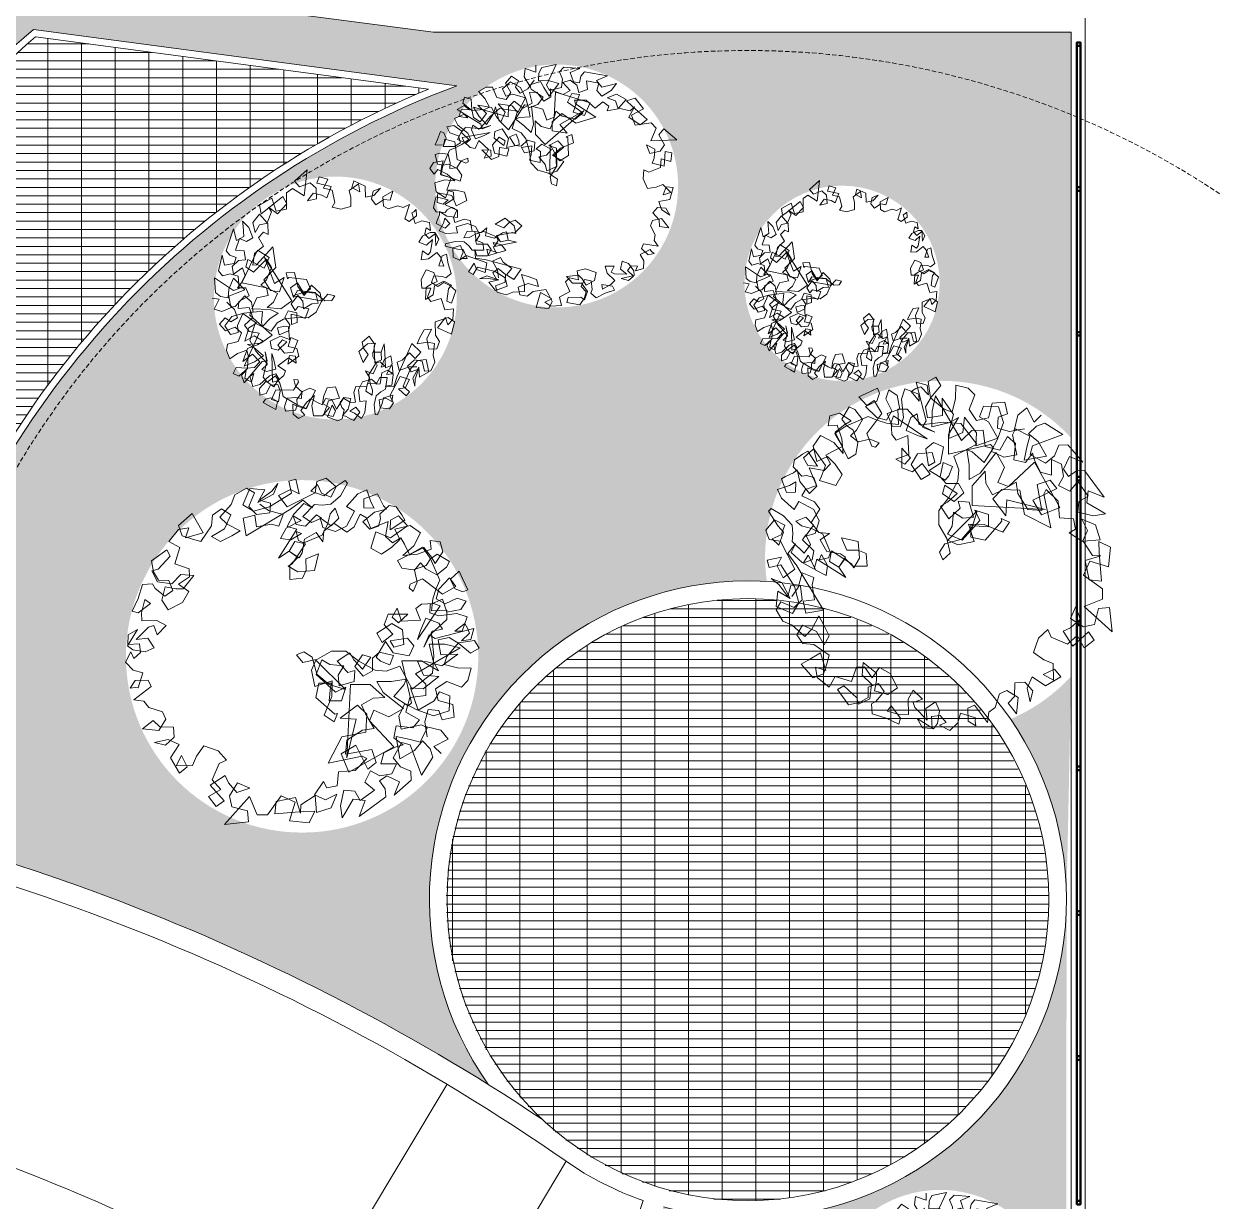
# Model space of a CAD drawing. Header units: millimetres. Extents: x 8265 to 78888, y 1905 to 34251.
# Drawn here: x 37852 to 39532, y 21645 to 23307 of the extents above; entities that cross this region are included whole.
import ezdxf

# ---------------------------------------------------------------- set-up
doc = ezdxf.new("R2010")
doc.units = ezdxf.units.MM
doc.linetypes.add('HIDDEN', pattern=[9.524999999999999, 6.35, -3.175])
for name, color, linetype, lineweight in [('420_MURATURE_001-AM_0', 4, 'Continuous', 0), ('430_TAVOLATI_001-AM_0', 3, 'Continuous', 0), ('440_ALTRI_ELEMENTI_001-AM_0', 31, 'Continuous', 50), ('443_GRIGLIE_AERAZIONE_001-AM_0', 6, 'Continuous', 0), ('448_RAMPE_SCALE_ASCENS_001-AM_0', 216, 'Continuous', 0), ('454_PROIEZIONI_001-AM_0', 61, 'HIDDEN', 0), ('475_VERDE_001-AM_0', 96, 'Continuous', 0), ('478_PIANTUMAZIONI_001-AM_0', 92, 'Continuous', 0)]:
    doc.layers.add(name, color=color, linetype=linetype, lineweight=lineweight)
doc.styles.get("Standard").update_dxf_attribs({"font": 'isocp.shx'})

# ---------------------------------------------------------------- blocks, each defined once
blk = doc.blocks.new('LCSHDP12')
at = {"color": 0}
blk.add_lwpolyline([(0.2050722057878352, -0.4468747459223332), (0.1975145578521072, -0.4191817944680752), (0.2428604659014427, -0.421699333624922), (0.237822028494966, -0.3889713008956929), (0.2050722057878352, -0.3587608073233106), (0.1949953391488689, -0.3864537587775684), (0.2101106431943119, -0.3461731026552438), (0.2353028138787212, -0.3209976903578326), (0.2604949845631305, -0.3386204792621482), (0.2554565512436474, -0.3663134307164061), (0.2882063739507781, -0.3763835932663484), (0.3033216779962211, -0.3436555605371194), (0.2730910699053352, -0.313445066964737), (0.283167940631295, -0.2807170342355079), (0.320956196657909, -0.2781994921173835), (0.3486675860455566, -0.313445066964737), (0.3738597567299659, -0.3058924435716414), (0.3990519274143752, -0.2807170342355079), (0.3663021047072444, -0.2605767032130679), (0.3385907153195968, -0.23288375175881), (0.3562252380682781, -0.2177785049726188), (0.4040903607338584, -0.2001557190295809), (0.446917054166949, -0.2177785049726188), (0.446917054166949, -0.24295391727003), (0.4192056647793014, -0.24295391727003), (0.4040903607338584, -0.2026732581864276), (0.3889750607754089, -0.1749803067321697), (0.3587444526845229, -0.1649101441822274), (0.34362914863908, -0.2051908003045521), (0.3864558420721706, -0.2278486704838388), (0.3310330632968753, -0.23288375175881), (0.3008024592929828, -0.2026732581864276), (0.2781295032248183, -0.1875680143615142), (0.2730910699053352, -0.2303662126019633), (0.3083601113157043, -0.2555416219380968), (0.252937332540409, -0.2630942453311924), (0.2227067285365165, -0.24295391727003), (0.2101106431943119, -0.3084099856897659), (0.2630142032663688, -0.3084099856897659), (0.2882063739507781, -0.2933047389035747), (0.3083601113157043, -0.3184801482397082), (0.2856871552475398, -0.3537257260483394), (0.2403412471982043, -0.3436555605371194), (0.2075914244910735, -0.3058924435716414), (0.1874376871261474, -0.2731644108424124), (0.1546878644190166, -0.2958222810216991), (0.1420917790768119, -0.3310678558690526), (0.1975145578521072, -0.3486906418120905), (0.2075914244910735, -0.3637958885982817), (0.1698031684644596, -0.3889713008956929), (0.1496494310995334, -0.3688309728345306), (0.1194188230086475, -0.3411380184189949), (0.09674587102747648, -0.4015590055637596), (0.1446109936930568, -0.4015590055637596), (0.1773608204871811, -0.3889713008956929), (0.1849184684229091, -0.4191817944680752), (0.1798800351034259, -0.4443572038042087), (0.1269764750313689, -0.4720501552584666), (0.1420917790768119, -0.3814186775025973), (0.1244572604151241, -0.3637958885982817), (0.08163056698203348, -0.3889713008956929), (0.08666900030151665, -0.421699333624922), (0.1068227376664428, -0.4468747459223332), (0.09422665232423814, -0.4695326161016199), (0.03124622561321486, -0.4821203207696866), (0.06399604832034567, -0.4569449084722754), (0.04132309225218118, -0.4242168757430464), (0.01613092156777187, -0.4267344178611708), (0.01865013618401671, -0.4544273693154288), (0.00857326954505038, -0.474567697376591), (-0.08463776525685889, -0.4846378628878111), (-0.04684950923024491, -0.4544273693154288), (-0.07456089453089906, -0.4342870382929886), (-0.1098299359412682, -0.4544273693154288), (-0.127464454602956, -0.464497531865371), (-0.1148683692607514, -0.431769499136142), (-0.08463776525685889, -0.3990414634456352), (-0.05944559457244956, -0.4166642523499508), (-0.05944559457244956, -0.4468747459223332), (-0.009061249116637441, -0.4418396616860842), (-0.0216573344588421, -0.4091116289568552), (0.00857326954505038, -0.3889713008956929), (0.02368857359049337, -0.4141467102318264), (0.05643839629762417, -0.4267344178611708), (0.08163056698203348, -0.4091116289568552), (0.04384231095541952, -0.3864537587775684), (0.0665152629365905, -0.3637958885982817), (0.1017843043469596, -0.3663134307164061), (0.1244572604151241, -0.3713485119913773), (0.111861170985926, -0.3411380184189949), (0.1345341270540905, -0.3159626090828614), (0.1723223830807044, -0.3436555605371194), (0.2000337724683521, -0.3335853950258993), (0.1773608204871811, -0.2958222810216991), (0.2075914244910735, -0.2656117874493168), (0.2504181179241642, -0.2832345733923546), (0.2655334178826137, -0.2555416219380968), (0.2554565512436474, -0.2152609658157721), (0.4015711461176136, -0.2152609658157721), (0.3688213234104827, -0.1850504722433897), (0.3310330632968753, -0.162392602064103), (0.3159177633384258, -0.2127434236976476), (0.3159177633384258, -0.2404363751519056), (0.2882063739507781, -0.1926030956364853), (0.2403412471982043, -0.1649101441822274), (0.2050722057878352, -0.2807170342355079), (0.1924761204456306, -0.2832345733923546), (0.1698031684644596, -0.2404363751519056), (0.2126298578105567, -0.2253311283657144), (0.2252259431527614, -0.2152609658157721), (0.1849184684229091, -0.2001557190295809), (0.1496494310995334, -0.1800153909684186), (0.1496494310995334, -0.2152609658157721), (0.1773608204871811, -0.2832345733923546), (0.1294956937346073, -0.2832345733923546), (0.1017843043469596, -0.2454714593881545), (0.07659213366255033, -0.2656117874493168), (0.0992650856437213, -0.3637958885982817), (-0.04684950923024491, -0.361278349441435), (-0.03929185720752341, -0.3058924435716414), (0.00857326954505038, -0.3058924435716414), (0.003534836225567215, -0.3814186775025973), (0.0337654402294597, -0.3763835932663484), (0.04132309225218118, -0.3386204792621482), (-0.02921498648156359, -0.313445066964737), (-0.006542034500392607, -0.2807170342355079), (0.04636152557166435, -0.2781994921173835), (0.07659213366255033, -0.2907871967854502), (0.07659213366255033, -0.24295391727003), (0.07911134827879515, -0.2152609658157721), (0.1168996083924026, -0.2152609658157721), (0.1471302123962951, -0.2303662126019633), (0.1294956937346073, -0.1774978488502942), (0.08163056698203348, -0.1498048973960363), (-0.03173420518480192, -0.323515232475957), (0.04636152557166435, -0.24295391727003), (0.00857326954505038, -0.2177785049726188), (0.06903448163982882, -0.2102258815795232), (0.07911134827879515, -0.2454714593881545), (0.05139996297814101, -0.2882696576286035), (-0.0140996865231141, -0.2656117874493168), (-0.08463776525685889, -0.3109275278078903), (0.00857326954505038, -0.3411380184189949), (0.01613092156777187, -0.3537257260483394), (-0.02921498648156359, -0.3663134307164061), (-0.07204167991465422, -0.3461731026552438), (-0.09471463189582521, -0.3789011353844728), (-0.1224260212834729, -0.3688309728345306), (-0.1224260212834729, -0.3486906418120905), (-0.1627334960133252, -0.3688309728345306), (-0.142579758648399, -0.3965239242887885), (-0.1073107213250234, -0.3990414634456352), (-0.1400605440321542, -0.4242168757430464), (-0.1828872333782513, -0.4141467102318264), (-0.1627334960133252, -0.3713485119913773), (-0.2105986227658989, -0.3738660541095017), (-0.2231947081081036, -0.394006382170664), (-0.2131178414691373, -0.3486906418120905), (-0.2660214015411942, -0.3310678558690526), (-0.2861751389061204, -0.3587608073233106), (-0.2131178414691373, -0.394006382170664), (-0.1854064520814896, -0.4091116289568552), (-0.2156370560853821, -0.4292519570180175), (-0.2609829641347176, -0.3965239242887885), (-0.2206754894048653, -0.3587608073233106), (-0.2458676641762681, -0.323515232475957), (-0.306328872184053, -0.351208183930215), (-0.3315210469554559, -0.3361029371440238), (-0.3239633949327343, -0.2807170342355079), (-0.4247320817573651, -0.313445066964737), (-0.3617516509593483, -0.3411380184189949), (-0.3491555656171437, -0.313445066964737), (-0.3819053883242745, -0.2807170342355079), (-0.3718285216853082, -0.2505065406631256), (-0.3340402615717007, -0.2303662126019633), (-0.3113673095905297, -0.2605767032130679), (-0.3491555656171437, -0.25302408278125), (-0.3567132176398651, -0.2177785049726188), (-0.3541939989366268, -0.1951206377546098), (-0.4045783443924389, -0.1976381769114565), (-0.3919822590502343, -0.2555416219380968), (-0.4196936443508885, -0.2580591640562212), (-0.4247320817573651, -0.2228135892088677), (-0.3844246070275128, -0.2228135892088677), (-0.3919822590502343, -0.1875680143615142), (-0.351674784320382, -0.1573575207891318), (-0.3290018282522175, -0.1598750599459785), (-0.336559480274939, -0.124629485098625), (-0.3642708696625866, -0.09190145236939598), (-0.3970206923697175, -0.1070066991555872), (-0.4196936443508885, -0.124629485098625), (-0.4600011190807408, -0.1019716149193383), (-0.4322897296930931, -0.08434882897630039), (-0.4348089483963314, -0.1195944038236539), (-0.4625203377839791, -0.124629485098625), (-0.4625203377839791, -0.07427866346508036), (-0.4222128630541268, -0.05413833540391804), (-0.4423666004190529, -0.02644538394966013), (-0.4801548564456669, -0.0138576792815934), (-0.4574819044644959, -0.03651554649960242), (-0.4247320817573651, -0.02896292310650683), (-0.4121359964151605, -0.003787513770373365), (-0.4448858191222912, 0.01635281429078896), (-0.4524434670580192, 0.04152822658820016), (-0.4902317271716267, 0.03649314235195128), (-0.4524434670580192, 0.008800190897693367), (-0.4196936443508885, 0.02642297980200899), (-0.4171744297346436, 0.04908084998129576), (-0.4448858191222912, 0.0792913435536781), (-0.4474050337385361, 0.1019492107716871), (-0.4700779898067006, 0.1195719996760028), (-0.4096167777119221, 0.1271246230690983), (-0.4070975590086838, 0.1472649511302607), (-0.4398473817158146, 0.1648877400345763), (-0.4625203377839791, 0.1523000324052318), (-0.4499242524417744, 0.1472649511302607), (-0.4423666004190529, 0.1422298698552895), (-0.4096167777119221, 0.1724403634276719), (-0.4297705150768483, 0.1925806914888342), (-0.4373281670995698, 0.2227911850612165), (-0.4096167777119221, 0.2404139710042544), (-0.4121359964151605, 0.2202736429430921), (-0.3869438216437576, 0.2253087242180632), (-0.3768669550047913, 0.24796659439735), (-0.4070975590086838, 0.2630718411835412), (-0.3919822590502343, 0.2857297113628279), (-0.3617516509593483, 0.2857297113628279), (-0.4096167777119221, 0.2605543020266945), (-0.4020591256892006, 0.2429315131223789), (-0.374347736301553, 0.2202736429430921), (-0.3466363469139053, 0.2177561008249677), (-0.3491555656171437, 0.2504841365154745), (-0.3793861696210362, 0.2630718411835412), (-0.3315210469554559, 0.2756595458516079), (-0.3164057429100128, 0.2731420066947612), (-0.321444176229496, 0.2454490552405033), (-0.2861751389061204, 0.2555192177904456), (-0.3012904388645699, 0.2806946300878568), (-0.3390786989781773, 0.3008349581490191), (-0.3290018282522175, 0.3209752862101815), (-0.3012904388645699, 0.3486682376644394), (-0.2937327868418484, 0.3310454517214015), (-0.336559480274939, 0.3260103674851526), (-0.3491555656171437, 0.3385980751144971), (-0.3164057429100128, 0.3612559452937839), (-0.2861751389061204, 0.3889488967480417), (-0.2609829641347176, 0.376361192079975), (-0.2609829641347176, 0.3612559452937839), (-0.2483868787925129, 0.328527909603277), (-0.2206754894048653, 0.3310454517214015), (-0.2156370560853821, 0.3612559452937839), (-0.2408292267697914, 0.376361192079975), (-0.2408292267697914, 0.4040541435342329), (-0.2307523601308251, 0.4342646371066153), (-0.1778488000587681, 0.4392997183815864), (-0.1778488000587681, 0.4191593903204241), (-0.2257139268113419, 0.4040541435342329), (-0.2433484454730298, 0.4090892248092041), (-0.2458676641762681, 0.3738436499618505), (-0.2131178414691373, 0.3486682376644394), (-0.1778488000587681, 0.3587384031756594), (-0.1476181919678822, 0.3385980751144971), (-0.1929641041042111, 0.3209752862101815), (-0.2105986227658989, 0.3310454517214015), (-0.2332715788340634, 0.3511857797825638), (-0.2609829641347176, 0.3234928283283059), (-0.2584637495184727, 0.2907647926377991), (-0.2131178414691373, 0.2882472534809524), (-0.1828872333782513, 0.3058700394239903), (-0.1980025374236943, 0.3385980751144971), (-0.1602142813970803, 0.3411156142713438), (-0.1501374106711205, 0.3612559452937839), (-0.1778488000587681, 0.3939839780230129), (-0.142579758648399, 0.4267120137135197), (-0.1602142813970803, 0.4569225043246243), (-0.119906806667228, 0.4720277511108155), (-0.09219541727958037, 0.4619575885608732), (-0.1148683692607514, 0.4418172575384331), (-0.06448402789193274, 0.4292295528703664), (-0.06448402789193274, 0.4695102119539687), (-0.06448402789193274, 0.4921680821332555), (-0.1148683692607514, 0.4820979166220355), (-0.119906806667228, 0.4518874230496531), (-0.09975306930230186, 0.4292295528703664), (-0.08211854655362055, 0.4116067669273285), (-0.03425342388804025, 0.4342646371066153), (-0.01661890113935894, 0.4594400464427487), (0.01361170286453354, 0.4619575885608732), (0.02872700690997653, 0.4342646371066153), (-0.006542034500392607, 0.4090892248092041), (-0.04936872384648974, 0.4090892248092041), (-0.03425342388804025, 0.3839138125117929), (0.001015617522328886, 0.3813962733549461), (0.02872700690997653, 0.3813962733549461), (0.00605405084181205, 0.4166418482022997), (-0.001503597093915949, 0.4443347996565576), (0.04384231095541952, 0.4594400464427487), (0.0665152629365905, 0.4770628353470643), (0.104303523050198, 0.4770628353470643), (0.1168996083924026, 0.4544049651677776), (0.08414978568527182, 0.4292295528703664), (0.09170743362099981, 0.399019059297984), (0.1269764750313689, 0.3839138125117929), (0.1420917790768119, 0.4065716826910796), (0.1194188230086475, 0.4292295528703664), (0.1622455164417381, 0.4342646371066153), (0.1874376871261474, 0.4443347996565576), (0.1622455164417381, 0.4241944715953953), (0.111861170985926, 0.4267120137135197), (0.1471302123962951, 0.446852341774682), (0.111861170985926, 0.4720277511108155), (0.07155370034306716, 0.4418172575384331), (0.08918821900475499, 0.4116067669273285), (0.1345341270540905, 0.399019059297984), (0.2075914244910735, 0.4015366014161085), (0.2176682911300399, 0.4342646371066153), (0.237822028494966, 0.4292295528703664), (0.2252259431527614, 0.3889488967480417), (0.2101106431943119, 0.4116067669273285), (0.1723223830807044, 0.4141243060841752), (0.1773608204871811, 0.3738436499618505), (0.2655334178826137, 0.3688085686868794), (0.2856871552475398, 0.3939839780230129), (0.3133985446351875, 0.3889488967480417), (0.3259946299773921, 0.3537033219006883), (0.2982832405897445, 0.3360805329963726), (0.2806487219280567, 0.3587384031756594), (0.283167940631295, 0.3864313546299173), (0.2579757658598922, 0.3788787312368217), (0.283167940631295, 0.3486682376644394), (0.305840892612466, 0.3537033219006883), (0.3562252380682781, 0.3562208610575349), (0.3587444526845229, 0.3461506985075927), (0.3234754112741538, 0.3260103674851526), (0.2882063739507781, 0.3184577470533347), (0.2655334178826137, 0.328527909603277), (0.2478988992209258, 0.3411156142713438), (0.2025529911715904, 0.328527909603277), (0.2151490765137951, 0.3008349581490191), (0.2453796805176875, 0.2983174160308947), (0.237822028494966, 0.3134226628170859), (0.1949953391488689, 0.3008349581490191), (0.1748416017839428, 0.3184577470533347), (0.1798800351034259, 0.3436331563894682), (0.1924761204456306, 0.3209752862101815), (0.1446109936930568, 0.3234928283283059), (0.1168996083924026, 0.3058700394239903), (0.1395725603735736, 0.2882472534809524), (0.1748416017839428, 0.2882472534809524), (0.1647647310579829, 0.3008349581490191), (0.1572070831222549, 0.2756595458516079), (0.1672839497612212, 0.2630718411835412), (0.2227067285365165, 0.2555192177904456), (0.252937332540409, 0.2756595458516079), (0.2730910699053352, 0.295799876874048), (0.2932448072702613, 0.3033525002671436), (0.2882063739507781, 0.2731420066947612), (0.2579757658598922, 0.2655893833016656), (0.2428604659014427, 0.3008349581490191), (0.2353028138787212, 0.2731420066947612), (0.2604949845631305, 0.2454490552405033), (0.2957640259734997, 0.2429315131223789), (0.336071500703352, 0.2681069224585123), (0.3234754112741538, 0.2907647926377991), (0.3688213234104827, 0.3058700394239903), (0.3965327087111369, 0.3033525002671436), (0.3889750607754089, 0.2681069224585123), (0.3889750607754089, 0.24796659439735), (0.3637828860040061, 0.2630718411835412), (0.3763789754332043, 0.2857297113628279), (0.416686446076063, 0.2781770879697323), (0.416686446076063, 0.2655893833016656), (0.4141672314598182, 0.2404139710042544), (0.416686446076063, 0.2278262663361877), (0.3839366233689323, 0.2378964318474077), (0.3411099340228351, 0.2303438084543121), (0.3486675860455566, 0.2026508570000542), (0.3738597567299659, 0.1976157727638053), (0.3889750607754089, 0.2127210195499965), (0.3940134940948921, 0.2253087242180632), (0.4292825355052612, 0.2328613476111588), (0.4443978354637107, 0.2202736429430921), (0.446917054166949, 0.1925806914888342), (0.446917054166949, 0.1749579025845186), (0.3965327087111369, 0.1724403634276719), (0.4116480127565799, 0.1950982336069586), (0.4368401834409892, 0.1950982336069586), (0.4418786208474659, 0.1699228213095474), (0.4443978354637107, 0.1573351166414807), (0.3864558420721706, 0.1523000324052318), (0.3663021047072444, 0.177475444702643), (0.3587444526845229, 0.187545610213863), (0.3234754112741538, 0.1548175745233563), (0.3411099340228351, 0.1246070809509739), (0.3763789754332043, 0.1271246230690983), (0.4066095794370967, 0.1346772464621939), (0.409128798140335, 0.167405279191423), (0.4519554874864322, 0.1548175745233563), (0.4670707915318752, 0.1220895417941272), (0.431801750121506, 0.09943167161484043), (0.3914942753916537, 0.09187904822174484), (0.4292825355052612, 0.07425625931742921), (0.46959000614812, 0.06670363592433363), (0.4796668768740798, 0.0893615061036204), (0.5023398329422443, 0.07173872016058253), (0.4947821809195228, 0.04404576574504687), (0.4595131395091537, 0.02642297980200899), (0.4595131395091537, 0.04656330786317131), (0.4544747061896705, 0.0818088827105248), (0.3713405380267276, 0.0868439669467737), (0.3713405380267276, 0.06166855464936249), (0.3965327087111369, 0.04152822658820016), (0.4343209688247444, 0.03397560319510458), (0.4544747061896705, 0.04404576574504687), (0.4771476581708415, 0.04656330786317131), (0.4973013955357676, 0.01131773301581781), (0.4821860955773182, 0.001247567504597779), (0.446917054166949, -0.003787513770373365), (0.4292825355052612, 0.02642297980200899), (0.4242440980987846, 0.04908084998129576), (0.3990519274143752, 0.03901068447007572), (0.3889750607754089, 0.006282651740846667), (0.3663021047072444, -0.01134013716346895), (0.3612636713877613, 0.003765109622722223), (0.3688213234104827, 0.01131773301581781), (0.4066095794370967, 0.006282651740846667), (0.4343209688247444, -0.05917341667888919), (0.4771476581708415, -0.05917341667888919), (0.4746284435545967, -0.03399800734275572), (0.5073782662617274, -0.02644538394966013), (0.5048590475584891, -0.04910325412894689), (0.5023398329422443, -0.08434882897630039), (0.4872245288968013, -0.08183128685817595), (0.4721092248513584, -0.06420850091513808), (0.4746284435545967, -0.02896292310650683), (0.431801750121506, -0.04155063073585131), (0.4116480127565799, -0.06169095879701363), (0.4267633168020229, -0.08686636813314709), (0.4645515728286368, -0.08938391025127154), (0.4821860955773182, -0.1095242383124339), (0.4569939208059153, -0.1221119459417783), (0.4192056647793014, -0.1095242383124339), (0.4267633168020229, -0.07176112430823366), (0.3889750607754089, -0.06672604007198478), (0.3763789754332043, -0.08686636813314709), (0.3940134940948921, -0.1070066991555872), (0.4418786208474659, -0.1271470272167495), (0.462032358212392, -0.1498048973960363), (0.4292825355052612, -0.1774978488502942), (0.4116480127565799, -0.1674276833390741), (0.446917054166949, -0.162392602064103), (0.446917054166949, -0.1774978488502942), (0.4443978354637107, -0.1926030956364853), (0.4141672314598182, -0.2001557190295809), (0.4393594021442275, -0.2102258815795232), (0.462032358212392, -0.1875680143615142), (0.3537060193650398, -0.1573575207891318), (0.34362914863908, -0.1397347318848162), (0.3133985446351875, -0.162392602064103), (0.3562252380682781, -0.1346996506098451), (0.3839366233689323, -0.1447698131597873), (0.3839366233689323, -0.124629485098625), (0.3587444526845229, -0.09441899152624268), (0.3285138486806304, -0.1170768617055294), (0.3083601113157043, -0.1346996506098451), (0.4116480127565799, -0.08434882897630039), (0.3990519274143752, -0.06924358219010922), (0.3688213234104827, -0.05413833540391804), (0.3486675860455566, -0.05665587752204249), (0.34362914863908, -0.09190145236939598), (0.2957640259734997, -0.06672604007198478), (0.3033216779962211, -0.02896292310650683), (0.2781295032248183, -0.04406816989269801), (0.2856871552475398, -0.06672604007198478), (0.320956196657909, -0.05917341667888919), (0.2730910699053352, -0.03148046522463128), (0.2478988992209258, -0.0516207932857936), (0.2554565512436474, -0.08686636813314709), (0.2176682911300399, -0.09190145236939598), (0.2176682911300399, -0.06169095879701363), (0.268052636585852, -0.05917341667888919), (0.2856871552475398, -0.08938391025127154), (0.268052636585852, -0.1271470272167495), (0.2403412471982043, -0.1195944038236539), (0.2403412471982043, -0.09945407576249157), (0.2856871552475398, -0.1170768617055294), (0.290725588567023, -0.1447698131597873), (0.2655334178826137, -0.162392602064103), (0.230264380559238, -0.1321821084917206), (0.2277451618559997, -0.09441899152624268), (0.1823992538066642, -0.1195944038236539), (0.1874376871261474, -0.1346996506098451), (0.2050722057878352, -0.1573575207891318), (0.2277451618559997, -0.1397347318848162), (0.1975145578521072, -0.1120417804305583), (0.1723223830807044, -0.1170768617055294), (0.1546878644190166, -0.1472873552779118), (0.1244572604151241, -0.1472873552779118), (0.1168996083924026, -0.1120417804305583), (0.1521686457157783, -0.09441899152624268), (0.1698031684644596, -0.1120417804305583), (0.1320149083508521, -0.1296645693348739), (0.1244572604151241, -0.09441899152624268), (0.1244572604151241, -0.07176112430823366), (0.08163056698203348, -0.07427866346508036), (0.09170743362099981, -0.1170768617055294), (0.111861170985926, -0.1221119459417783), (0.09422665232423814, -0.1472873552779118), (0.05139996297814101, -0.1372171927279695), (0.06399604832034567, -0.1095242383124339), (0.09170743362099981, -0.09441899152624268), (0.05895761091386901, -0.07176112430823366), (0.04636152557166435, -0.04910325412894689), (0.01109248824828871, -0.07679620558320481), (0.0337654402294597, -0.1472873552779118), (0.0665152629365905, -0.1498048973960363), (0.03628465893269802, -0.1774978488502942), (0.00605405084181205, -0.1598750599459785), (0.02872700690997653, -0.1271470272167495), (0.03628465893269802, -0.1195944038236539), (0.00605405084181205, -0.1019716149193383), (-0.0216573344588421, -0.1321821084917206), (0.001015617522328886, -0.2001557190295809), (0.00857326954505038, -0.2026732581864276), (-0.01158046781987577, -0.2177785049726188), (-0.02669577186531876, -0.1875680143615142), (0.01865013618401671, -0.1523224365528829), (0.04132309225218118, -0.1145593225486827), (-0.009061249116637441, -0.1044891570374627), (0.00605405084181205, -0.05917341667888919), (0.03124622561321486, -0.04155063073585131), (0.06147682961710733, -0.1548399786710074), (0.02872700690997653, -0.1195944038236539), (0.01361170286453354, -0.07679620558320481), (0.0262077882067382, -0.02896292310650683), (0.01361170286453354, -0.003787513770373365), (-0.009061249116637441, -0.001269971652248922), (-0.004022815797154277, -0.02896292310650683), (0.03628465893269802, -0.04155063073585131), (0.08163056698203348, -0.04155063073585131), (0.1168996083924026, -0.06169095879701363), (0.1345341270540905, -0.1044891570374627), (0.1622455164417381, -0.1498048973960363), (0.1874376871261474, -0.1674276833390741), (0.2277451618559997, -0.1749803067321697), (0.2252259431527614, -0.2479889985450011), (0.2982832405897445, -0.2379188359950589), (0.3259946299773921, -0.1976381769114565), (0.3511868006618014, -0.1397347318848162), (0.409128798140335, -0.1271470272167495), (0.4217248834825397, -0.1044891570374627), (0.3839366233689323, -0.08434882897630039), (0.4040903607338584, -0.05665587752204249), (0.4267633168020229, -0.03651554649960242), (0.446917054166949, -0.02141030267468898), (0.4544747061896705, 0.04656330786317131), (0.4519554874864322, 0.08432642482864926), (0.409128798140335, 0.08432642482864926), (0.4116480127565799, 0.1170544575578783), (0.4116480127565799, 0.1371947885803184), (0.3839366233689323, 0.1371947885803184), (0.3763789754332043, 0.1623701979164518), (0.4040903607338584, 0.1950982336069586), (0.3511868006618014, 0.2026508570000542), (0.3562252380682781, 0.2353788897292833), (0.3461483673423183, 0.2530016786335989), (0.3133985446351875, 0.2303438084543121), (0.2882063739507781, 0.2278262663361877), (0.268052636585852, 0.2681069224585123), (0.2327835951754829, 0.2630718411835412), (0.2151490765137951, 0.2378964318474077), (0.2126298578105567, 0.2706244645766367), (0.1748416017839428, 0.2706244645766367), (0.1496494310995334, 0.2404139710042544), (0.1345341270540905, 0.2328613476111588), (0.1194188230086475, 0.2630718411835412), (0.1471302123962951, 0.2781770879697323), (0.1698031684644596, 0.2580367599085701), (0.1093419563696811, 0.2278262663361877), (0.09674587102747648, 0.2278262663361877), (0.111861170985926, 0.2001333148819298), (0.1546878644190166, 0.1799929868207674), (0.1874376871261474, 0.2152385616681209), (0.1496494310995334, 0.2202736429430921), (0.1345341270540905, 0.1925806914888342), (0.1143803896891643, 0.177475444702643), (0.08163056698203348, 0.1925806914888342), (0.1017843043469596, 0.2278262663361877), (0.1320149083508521, 0.2353788897292833), (0.1194188230086475, 0.2630718411835412), (0.08414978568527182, 0.2605543020266945), (0.1168996083924026, 0.2781770879697323), (0.1698031684644596, 0.3058700394239903), (0.1496494310995334, 0.3260103674851526), (0.1823992538066642, 0.3461506985075927), (0.2227067285365165, 0.3587384031756594), (0.237822028494966, 0.3360805329963726), (0.2252259431527614, 0.3688085686868794), (0.1823992538066642, 0.3637734844506305), (0.03628465893269802, 0.3612559452937839), (0.05391917759438584, 0.4090892248092041), (0.08666900030151665, 0.399019059297984), (0.074072914959312, 0.3688085686868794), (0.1143803896891643, 0.3537033219006883), (0.1294956937346073, 0.3385980751144971), (0.1572070831222549, 0.3612559452937839), (0.1269764750313689, 0.3914664359048884), (0.1143803896891643, 0.4191593903204241)], dxfattribs=at)
at = {"color": 0, "flags": 1}
for tag, p in [('ITEM', (0.08903579296781051, 0.01158904388116774)), ('SIZE', (0.08372168932357323, -0.03637680957981895))]:
    blk.add_attdef(tag, p, '', height=0.02, dxfattribs=at)

msp = doc.modelspace()

# ---------------------------------------------------------------- hatches: boundary and pattern name
at = {"layer": '443_GRIGLIE_AERAZIONE_001-AM_0'}
h = msp.add_hatch(dxfattribs=at)
h.set_pattern_fill('GRATE', color=253, scale=15, style=0)
h.set_pattern_definition([(0, (35456.60253277129, 18313.83345244208), (0, 11.90625), []), (90, (35456.60253277129, 18313.83345244208), (-47.625, 2.916093880039536e-15), [])])
edge = h.paths.add_edge_path()
edge.add_arc((38899.08322783624, 22047.6127749479), 1260.519716264209, 112.17470409739511, 162.0650271106379, ccw=False)
edge.add_line((38423.32277408776, 23214.90106227878), (37868.15742920746, 23288.76346449886))
edge.add_arc((39034.5907409895, 21934.22444891387), 1787.552129471126, 130.7327069905956, 148.4755016354548)
edge.add_line((37510.85149305673, 22868.86947237788), (37699.81642693484, 22435.77394681668))
h.paths.add_polyline_path([(37130.85148984493, 22499.37270368979), (37130.85148984493, 22264.40978095178), (37169.43793633001, 22259.37270368979), (37644.35148465654, 22259.37270368979), (37644.35148465654, 22499.37270368979)])
h = msp.add_hatch(dxfattribs=at)
h.set_pattern_fill('GRATE', color=253, scale=15, style=0)
h.set_pattern_definition([(0, (35456.60253277129, 18313.83345244208), (0, 11.90625), []), (90, (35456.60253277129, 18313.83345244208), (-47.625, 2.916190190469635e-15), [])])
edge = h.paths.add_edge_path()
edge.add_arc((38873.28474028408, 22070.03767439689), 425.0000000001148, 90, 270)
edge.add_arc((38873.28474028408, 22070.03767439689), 425.0000000001148, 270, 450)
at = {"layer": '475_VERDE_001-AM_0'}
h = msp.add_hatch(dxfattribs=at)
h.set_pattern_fill('AR-SAND', color=256, angle=90, style=0)
h.set_pattern_definition([(127.5, (52719.56720419485, 18313.83345244208), (-48.94132373293424, -1.600031295984043), [0, -38.608, 0, -43.18, 0, -41.275]), (97.49999999999989, (52719.56720419485, 18313.83345244208), (-71.68251005683543, 44.95232831380027), [0, -20.828, 0, -34.79799999999999, 0, -13.335]), (57.49999999999999, (52719.56720419485, 18282.59145244207), (-0.1437184678545643, 79.0992370241458), [0, -12.69999999999996, 0, -45.71999999999983, 0, -59.68999999999983]), (47.5, (52719.56720419485, 18282.59145244207), (-22.29293232572162, 76.35564524722972), [0, -6.35, 0, -29.972, 0, -34.29])])
edge = h.paths.add_edge_path()
edge.add_line((39330.90260549986, 23295.29488761206), (38430.44446884418, 23295.29901558348))
edge.add_line((38430.44446884418, 23295.29901558348), (36898.14770065908, 23495.63151882642))
edge.add_line((36898.14770065908, 23495.63151882642), (36762.25237494715, 22338.65737303999))
edge.add_line((36762.25237494715, 22338.65737303999), (36762.5541171458, 22332.65703145054))
edge.add_line((36762.5541171458, 22332.65703145054), (36760.22081186507, 22312.79193403164))
edge.add_line((36760.22081186507, 22312.79193403164), (37125.85148984493, 22265.06248128063))
edge.add_line((37125.85148984493, 22265.06248128063), (37125.85148984493, 22504.37270368978))
edge.add_line((37125.85148984493, 22504.37270368979), (37649.35148465654, 22504.37270368979))
edge.add_line((37649.35148465654, 22504.37270368979), (37649.35148465654, 22254.37270368979))
edge.add_line((37649.35148465654, 22254.37270368979), (37207.74035306703, 22254.37270368979))
edge.add_line((37207.74035306703, 22254.37270368979), (37296.67827435547, 22242.76274160848))
edge.add_arc((36904.46951622844, 19238.25408127005), 3030.000000000022, 58.04462427899517, 82.56266073990349, ccw=False)
edge.add_arc((38874.3514918498, 22070.57909830513), 450.0000000001144, 86.60103548247969, 215.527089991436, ccw=False)
edge.add_arc((39147.50206741855, 22554.27931229458), 248.8725635251313, 42.53072332366179, 187.9663941578856, ccw=False)
edge.add_line((39330.89998353913, 22722.5135455475), (39330.90260549986, 23295.29488761206))
edge = h.paths.add_edge_path(flags=16)
edge.add_arc((39007.28722579133, 22940.83155080867), 137.9026082474811, 0, 360)
edge = h.paths.add_edge_path(flags=16)
edge.add_arc((38604.18879551604, 23078.28744892932), 171.5143721362401, 0, 360)
edge = h.paths.add_edge_path(flags=16)
edge.add_arc((38899.08322783624, 22047.61277494792), 1250.519716264211, 110.4016428839796, 163.2889972178715)
edge.add_line((37701.37634313136, 22407.19277869683), (37499.60355899281, 22869.64307673357))
edge.add_arc((39034.59074098949, 21934.22444891385), 1797.552129471146, 142.1318489892074, 148.6419399677553, ccw=False)
edge.add_arc((37603.28110483017, 23175.00058683245), 137.9026082474788, 3.049852320883076, 275.10731076308576, ccw=False)
edge.add_arc((39034.59074098954, 21934.2244489139), 1797.552129471142, 130.5895956356289, 136.02531409476, ccw=False)
edge.add_line((37865.03802022564, 23299.26660632883), (38463.15340211451, 23219.68988325255))
edge = h.paths.add_edge_path(flags=16)
edge.add_arc((38291.59332276633, 22920.04476780711), 171.5143721362438, 0, 360)
edge = h.paths.add_edge_path(flags=16)
edge.add_arc((38244.64222622767, 22414.05671700393), 248.8725635251321, 0, 360)
edge = h.paths.add_edge_path(flags=16)
edge.add_arc((37107.45106158341, 22765.40458546027), 248.8725635251321, 0, 360)
edge = h.paths.add_edge_path(flags=16)
edge.add_arc((37124.93744883243, 23228.14357810605), 171.5143721362401, 0, 360)
h.paths.add_polyline_path([(37095.85148986858, 22504.37270372105), (37095.85148986858, 22334.37270372349), (36853.85148986858, 22334.37270372349), (36853.85148986858, 22504.3727037221)], flags=16)
edge = h.paths.add_edge_path()
edge.add_line((38755.12358957826, 21636.6612405025), (38501.23341689626, 20907.03812143167))
edge.add_line((38501.23341689626, 20907.03812143167), (38692.76543282263, 20907.03727661588))
edge.add_line((38692.76543282263, 20907.03727661588), (38692.76543282263, 21073.03727661588))
edge.add_line((38692.76543282263, 21073.03727661588), (38855.27497067794, 21073.03727661588))
edge.add_arc((39092.52895763645, 20997.88344405987), 248.8725635251237, 133.5220172336428, 162.4236046599134, ccw=False)
edge.add_arc((38838.21441666123, 21328.47452611667), 171.514372136244, 179.9999999999994, 298.9163099370498, ccw=False)
edge.add_arc((38844.46078574283, 21317.04182223265), 178.1280096908395, 30.51310138003481, 176.3200832374819, ccw=False)
edge.add_arc((39151.65103129594, 21483.5367987939), 171.5143721362461, 180.0000000000041, 206.3223630578534, ccw=False)
edge.add_arc((39145.72118777964, 21494.75991942244), 165.9644376212314, -136.42156764712342, 183.877508716141, ccw=False)
edge.add_arc((38038.03261972765, 21599.19799093251), 1011.418763773191, 338.265747224651, 347.50382639124336, ccw=False)
edge.add_arc((39082.86768862974, 20971.8917043686), 273.8378753474828, 28.189265778121182, 112.6186018674002, ccw=False)
edge.add_line((39324.22619244295, 21101.24878616881), (39324.33497384559, 22066.72346203392))
edge.add_arc((38874.3514918498, 22070.57909830514), 450.0000000001179, 254.6359650711585, 359.5090791362316, ccw=False)
edge = h.paths.add_edge_path(flags=17)
edge.add_arc((39147.50206741855, 22554.27931229458), 248.8725635251344, 293.12586172322284, 317.46875212264473, ccw=False)
edge.add_arc((38874.3514918498, 22070.57909830514), 450.0000000001141, -0.0002622768460014413, 34.49122039862931, ccw=False)
edge.add_line((39324.35149184521, 22070.57703838761), (39330.89844331524, 22386.04340000611))
edge = h.paths.add_edge_path()
edge.add_arc((36904.46951622846, 19238.25408127008), 2219.999999999984, 55.18138782185746, 70.21721676302788)
edge.add_arc((37511.48094991357, 21234.61971380724), 171.5143721362449, -246.5074137860314, 32.68276035530158, ccw=False)
edge.add_arc((36904.46951622847, 19238.2540812701), 2219.999999999974, 75.95812980624434, 82.56266073990358)
edge.add_line((37191.83038851956, 21439.57725815167), (36107.66188794353, 21581.10468550993))
edge.add_line((36107.66188794353, 21581.10468550993), (36107.66188794353, 20907.04867907654))
edge.add_line((36107.66188794353, 20907.04867907654), (37167.25050382062, 20907.04400540784))
edge.add_arc((37195.99242036398, 21076.13298222983), 171.5143721362465, 143.0621804677853, 260.3530116842416, ccw=False)
edge.add_line((37058.9030131525, 21179.2041919816), (37058.9030131525, 21182.36409936606))
edge.add_line((37058.9030131525, 21182.36409936606), (36138.9030131525, 21182.36409936606))
edge.add_line((36138.9030131525, 21182.36409936606), (36138.9030131525, 21402.36409936606))
edge.add_line((36138.9030131525, 21402.36409936606), (37058.9030131525, 21402.36409936606))
edge.add_line((37058.9030131525, 21402.36409936606), (37058.9030131525, 21179.2041919816))
edge.add_arc((37195.99242036398, 21076.13298222983), 171.514372136248, -80.35351712849649, 143.0621804677859, ccw=False)
edge.add_line((37224.73284525968, 20907.04375186282), (38475.51235241286, 20907.038234883))
edge.add_arc((38874.35149184945, 22070.57909830526), 1229.999999999984, 235.181387821874, 251.0792841794065, ccw=False)

# ---------------------------------------------------------------- linework, layer by layer
at = {"layer": '420_MURATURE_001-AM_0'}
msp.add_line((38479.97678913669, 20937.23511086317), (38726.45970944635, 21645.57145651901), dxfattribs=at)
msp.add_circle((38874.3514918498, 22070.57909830514, 3.098030502879549), 425.0000000001148, dxfattribs=at)
for centre, radius, start, end in [((38874.3514918498, 22070.57909830514, 3.098030502879549), 450.0000000001148, 254.6359650712148, 215.5270899917551), ((36904.46951622844, 19238.25408127008, 3.098030502879549), 3030, 56.33328162282801, 82.56282861247567), ((36904.46951622844, 19238.25408127008, 3.098030502879549), 3000, 55.18138782170054, 82.56282944910743), ((38874.3514918498, 22070.57909830514, 3.098030502879549), 449.9999999999818, 235.1813878217006, 250.8134113425905)]:
    msp.add_arc(centre, radius, start, end, dxfattribs=at)
at = {"layer": '430_TAVOLATI_001-AM_0', "linetype": 'Continuous'}
for p, q in [((39350.89234706805, 21039.57723657747), (39350.90269718569, 23315.29479592585)), ((39330.8916180298, 20895.02330057997), (39330.90260549986, 23295.29488761206))]:
    msp.add_line(p, q, dxfattribs=at)
msp.add_lwpolyline([(36761.56278958346, 22332.78643941572), (36898.14770065908, 23495.63151882642), (38430.44446884418, 23295.29901558348), (39330.90260549986, 23295.29488761206)], dxfattribs=at)
at = {"layer": '440_ALTRI_ELEMENTI_001-AM_0'}
for p, q in [((39338.92921941318, 23276.04989572708), (39338.92830689484, 23076.54989572708)), ((39343.92921941318, 23276.04989572708), (39343.92830689484, 23076.54989572708)), ((39338.92830689484, 23071.54989572708), (39338.92739437646, 22872.04989572708)), ((39343.92830689484, 23071.54989572708), (39343.92739437646, 22872.04989572708)), ((39338.92739437646, 22867.04989572708), (39338.92648185815, 22667.54989572708)), ((39343.92739437646, 22867.04989572708), (39343.92648185815, 22667.54989572708)), ((39338.92648185815, 22662.54989572708), (39338.92556933981, 22463.04989572708)), ((39343.92648185815, 22662.54989572708), (39343.92556933981, 22463.04989572708)), ((39338.92556933981, 22458.04989572708), (39338.92465682144, 22258.54989572708)), ((39343.92556933981, 22458.04989572708), (39343.92465682144, 22258.54989572708)), ((39338.92465682144, 22253.54989572708), (39338.92374430309, 22054.04989572708)), ((39343.92465682144, 22253.54989572708), (39343.92374430309, 22054.04989572708)), ((39338.92374430309, 22049.04989572708), (39338.92283178475, 21849.54989572708)), ((39343.92374430309, 22049.04989572708), (39343.92283178475, 21849.54989572708)), ((39338.92283178475, 21844.54989572708), (39338.92191926641, 21645.04989572708)), ((39343.92283178475, 21844.54989572708), (39343.92191926641, 21645.04989572708))]:
    msp.add_line(p, q, dxfattribs=at)
for points in [[(39338.92921941318, 23276.04989572708), (39343.92921941318, 23276.04989572708), (39343.92921941318, 23281.04989572708), (39338.92921941318, 23281.04989572708)], [(39338.92830689484, 23071.54989572708), (39343.92830689484, 23071.54989572708), (39343.92830689484, 23076.54989572708), (39338.92830689484, 23076.54989572708)], [(39338.92739437646, 22867.04989572708), (39343.92739437646, 22867.04989572708), (39343.92739437646, 22872.04989572708), (39338.92739437646, 22872.04989572708)], [(39338.92648185815, 22662.54989572708), (39343.92648185815, 22662.54989572708), (39343.92648185815, 22667.54989572708), (39338.92648185815, 22667.54989572708)], [(39338.92556933981, 22458.04989572708), (39343.92556933981, 22458.04989572708), (39343.92556933981, 22463.04989572708), (39338.92556933981, 22463.04989572708)], [(39338.92465682144, 22253.54989572708), (39343.92465682144, 22253.54989572708), (39343.92465682144, 22258.54989572708), (39338.92465682144, 22258.54989572708)], [(39338.92374430309, 22049.04989572708), (39343.92374430309, 22049.04989572708), (39343.92374430309, 22054.04989572708), (39338.92374430309, 22054.04989572708)], [(39338.92283178475, 21844.54989572708), (39343.92283178475, 21844.54989572708), (39343.92283178475, 21849.54989572708), (39338.92283178475, 21849.54989572708)], [(39338.92191926641, 21640.04989572708), (39343.92191926641, 21640.04989572708), (39343.92191926641, 21645.04989572708), (39338.92191926641, 21645.04989572708)]]:
    msp.add_lwpolyline(points, close=True, dxfattribs=at)
at = {"layer": '443_GRIGLIE_AERAZIONE_001-AM_0'}
for points in [[(37701.37634313136, 22407.19277869683, -0.2349500420320942), (38463.15340211451, 23219.68988325255), (37865.03802022564, 23299.26660632883, 0.0789315208652892), (37499.60355899281, 22869.64307673357)], [(37699.81642693484, 22435.77394681668, -0.221192639405464), (38423.32277408776, 23214.90106227878), (37868.15742920746, 23288.76346449886, 0.07757258471011426), (37510.85149305673, 22868.86947237788)]]:
    msp.add_lwpolyline(points, format="xyb", close=True, dxfattribs=at)
at = {"layer": '448_RAMPE_SCALE_ASCENS_001-AM_0', "ltscale": 0.2}
for p, q in [((38063.33037477013, 21166.86536882637), (38449.61732934775, 21809.73579801345)), ((38231.00863460299, 21057.60823592101), (38617.61067471967, 21701.00303998869))]:
    msp.add_line(p, q, dxfattribs=at)
msp.add_lwpolyline([(38256.47385343885, 21488.30058571644, 0.1031785873232886), (37244.25433151609, 21841.16999985668), (36122.96930164372, 21987.54262140318, 0.01166129370405689), (35815.73714897324, 22020.38230847346)], format="xyb", dxfattribs=at)
at = {"layer": '454_PROIEZIONI_001-AM_0', "linetype": 'HIDDEN'}
msp.add_arc((38873.98774268582, 22070.03868260264, 3.098030502879549), 1199.432447109469, 253.3514514150682, 175.3291197188527, dxfattribs=at)

# ---------------------------------------------------------------- block references
at = {"layer": '478_PIANTUMAZIONI_001-AM_0'}
for p, xscale, yscale, rotation in [((38601.01720190731, 23078.73082153348), 350.0000000000076, 350.0000000000076, 164.0636430472033), ((38289.83645241305, 22920.15645882336), 350.0000000000231, 350.0000000000231, 245.4062266445286), ((39005.93169039668, 22941.48971943656), 279.9999999999891, 279.9999999999891, 245.4062266445245), ((39146.61842589213, 22554.1921847387), 499.9999999999847, 499.9999999999847, 120.0449652596805), ((38240.32843960213, 22418.81044731103), 500.0000000000095, 500.0000000000095, 30.04496525967879), ((39152.10046956577, 21485.92698295601), 350.0000000000076, 350.0000000000076, 164.0636430472033)]:
    msp.add_blockref('LCSHDP12', p, dxfattribs=dict(at, xscale=xscale, yscale=yscale, rotation=rotation))

doc.saveas('drawing.dxf')
